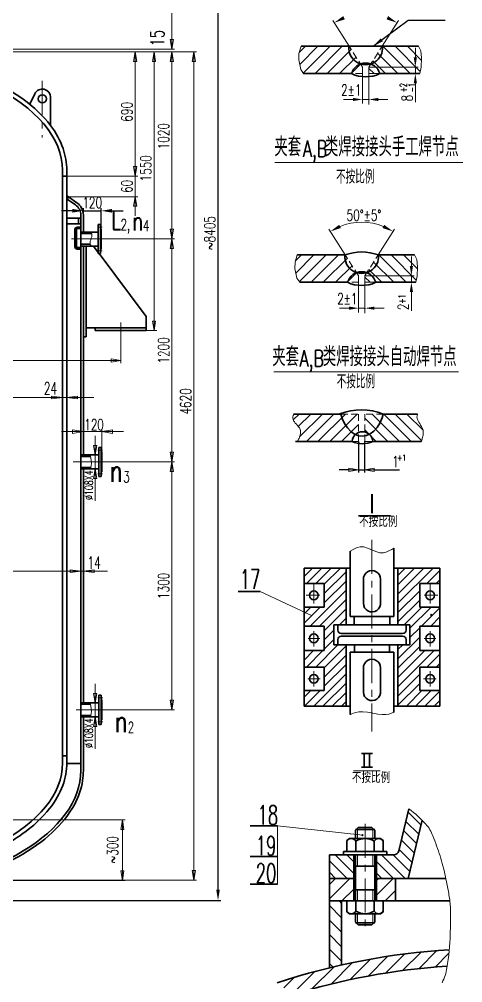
# Model space of a CAD drawing. Extents: x 639 to 1233, y 0 to 841.
# Drawn here: x 863.5 to 1026, y 281.9 to 634.5 of the extents above; entities that cross this region are included whole.
import ezdxf

# ---------------------------------------------------------------- set-up
doc = ezdxf.new("R2010")
doc.units = 0
doc.header["$LTSCALE"] = 10
doc.header["$MEASUREMENT"] = 0
doc.linetypes.add('CENTER', pattern=[2, 1.25, -0.25, 0.25, -0.25])
doc.linetypes.add('HIDDEN', pattern=[0.375, 0.25, -0.125])
doc.layers.get('0').update_dxf_attribs({"linetype": 'CONTINUOUS', "lineweight": 18})
doc.layers.get('DEFPOINTS').update_dxf_attribs({"linetype": 'CONTINUOUS', "lineweight": 18})
for name, color, linetype, lineweight in [('1', 1, 'CONTINUOUS', 35), ('10', 7, 'CONTINUOUS', 18), ('2', 3, 'CENTER', 18), ('3', 5, 'HIDDEN', 18), ('4', 7, 'CONTINUOUS', 18)]:
    doc.layers.add(name, color=color, linetype=linetype, lineweight=lineweight)
doc.styles.add('HZ', font='txt', dxfattribs={"width": 0.5, "bigfont": 'hztxt'})
doc.styles.get("Standard").update_dxf_attribs({"font": 'txt.shx', "width": 0.7, "bigfont": 'hztxt.shx'})
doc.dimstyles.new('1', dxfattribs={"dimtxt": 3, "dimasz": 3.5, "dimexe": 1, "dimexo": 0, "dimgap": 0.6, "dimtad": 1, "dimdec": 4, "dimzin": 0, "dimdsep": 46, "dimtxsty": 'Standard', "dimblk1": 'CLOSED', "dimblk2": 'CLOSED', "dimsah": 1, "dimcen": 0.09, "dimadec": 0, "dimazin": 0, "dimtfac": 1, "dimtdec": 4, "dimtmove": 0, "dimatfit": 0, "dimldrblk": 'CLOSED', "dimfxl": 1, "dimtolj": 1, "dimtzin": 0, "dimarcsym": 0})
doc.dimstyles.get("Standard").update_dxf_attribs({"dimtxt": 4, "dimasz": 4, "dimexe": 1, "dimexo": 0, "dimgap": 0.6, "dimtad": 1, "dimdec": 4, "dimzin": 0, "dimdsep": 46, "dimtxsty": 'Standard', "dimblk2": 'CLOSED', "dimcen": 0.09, "dimadec": 0, "dimazin": 0, "dimtfac": 1, "dimtdec": 4, "dimtmove": 0, "dimatfit": 0, "dimfxl": 1, "dimtolj": 1, "dimtzin": 0, "dimarcsym": 0})

# ---------------------------------------------------------------- blocks, each defined once
blk = doc.blocks.new('*D19')
at = {"color": 0, "linetype": 'Continuous', "lineweight": -2}
for p, q in [((938.99, 798.19), (935.34, 798.19)), ((936.34, 315.99), (936.34, 794.19)), ((798.9, 311.99), (937.34, 311.99))]:
    blk.add_line(p, q, dxfattribs=at)
at = {"color": 0, "linetype": 'Continuous'}
for points in [[(935.67, 794.19), (937, 794.19), (936.34, 798.19)], [(935.67, 315.99), (937, 315.99), (936.34, 311.99)]]:
    blk.add_solid(points, dxfattribs=at)
at = {"layer": 'DEFPOINTS', "color": 0, "linetype": 'Continuous'}
for p in [(936.34, 798.19), (938.99, 798.19), (798.9, 311.99)]:
    blk.add_point(p, dxfattribs=at)
at = {"color": 0, "linetype": 'Continuous', "insert": (933.34, 556.19), "char_height": 4, "attachment_point": 5, "rotation": 90}
blk.add_mtext('\\A1;~8405', dxfattribs=at)
blk = doc.blocks.new('_CLOSED')
at = {"color": 0, "linetype": 'ByBlock'}
for p, q in [((-1, 0.167), (0, 0)), ((-1, 0.167), (-1, -0.167)), ((0, 0), (-1, -0.167)), ((0, 0), (-1, 0))]:
    blk.add_line(p, q, dxfattribs=at)
blk = doc.blocks.new('*D12')
at = {"color": 0, "linetype": 'Continuous', "lineweight": -2}
for p, q in [((882.99, 564.37), (878.99, 564.37)), ((886.99, 556.55), (886.99, 565.37)), ((886.99, 564.37), (893.52, 564.37)), ((893.52, 557.68), (893.52, 565.37)), ((897.52, 564.37), (901.52, 564.37))]:
    blk.add_line(p, q, dxfattribs=at)
at = {"color": 0, "linetype": 'Continuous'}
for points in [[(882.99, 565.04), (882.99, 563.7), (886.99, 564.37)], [(897.52, 565.04), (897.52, 563.7), (893.52, 564.37)]]:
    blk.add_solid(points, dxfattribs=at)
at = {"layer": 'DEFPOINTS', "color": 0, "linetype": 'Continuous'}
for p in [(893.52, 564.37), (893.52, 557.68), (886.99, 556.55)]:
    blk.add_point(p, dxfattribs=at)
at = {"color": 0, "linetype": 'Continuous', "insert": (890.26, 567.37), "char_height": 4, "attachment_point": 5}
blk.add_mtext('\\A1;120', dxfattribs=at)
blk = doc.blocks.new('*D16')
at = {"layer": '4', "color": 0, "linetype": 'Continuous', "lineweight": -2}
for p, q in [((987.76, 479.99), (987.76, 468.61)), ((990.05, 480.01), (990.05, 468.61)), ((984.26, 469.61), (980.76, 469.61)), ((987.76, 469.61), (990.05, 469.61)), ((993.55, 469.61), (1002.79, 469.61))]:
    blk.add_line(p, q, dxfattribs=at)
at = {"layer": 'DEFPOINTS', "color": 0, "linetype": 'Continuous'}
for p in [(987.76, 479.99), (990.05, 480.01), (990.05, 469.61)]:
    blk.add_point(p, dxfattribs=at)
at = {"layer": '4', "color": 0, "linetype": 'Continuous', "lineweight": -2, "xscale": 3.5, "yscale": 3.5, "zscale": 3.5}
blk.add_blockref('_CLOSED', (987.76, 469.61), dxfattribs=at)
at = {"layer": '4', "color": 0, "linetype": 'Continuous', "lineweight": -2, "xscale": 3.5, "yscale": 3.5, "zscale": 3.5, "rotation": 180}
blk.add_blockref('_CLOSED', (990.05, 469.61), dxfattribs=at)
at = {"layer": '4', "color": 0, "linetype": 'Continuous', "insert": (1001.32, 472.61), "char_height": 4, "attachment_point": 5}
blk.add_mtext('\\A1;1', dxfattribs=at)
blk = doc.blocks.new('*D2')
for p, q in [((-314.053985, 339.166137), (-314.09185, 338.697083)), ((-314.09185, 338.697083), (-314.024083, 338.232153)), ((-313.932407, 339.629524), (-314.053985, 339.166137)), ((-313.749031, 340.077454), (-313.932407, 339.629524)), ((-314.024083, 338.232153), (-313.837405, 337.778755)), ((-313.837405, 337.778755), (-313.553089, 337.334768)), ((-313.553089, 337.334768), (-313.201045, 336.89569)), ((-313.201045, 336.89569), (-312.811182, 336.457018)), ((-312.811182, 336.457018), (-312.413412, 336.014251)), ((-312.413412, 336.014251), (-312.037643, 335.562886)), ((-312.037643, 335.562886), (-311.713787, 335.098421)), ((-311.713787, 335.098421), (-311.471753, 334.616353)), ((-311.68935, 331.690408), (-311.844239, 331.304926)), ((-311.538414, 332.124813), (-311.68935, 331.690408)), ((-311.409395, 332.596304), (-311.538414, 332.124813)), ((-311.471753, 334.616353), (-311.333473, 334.114903)), ((-311.320257, 333.093041), (-311.409395, 332.596304)), ((-311.333473, 334.114903), (-311.288962, 333.603186)), ((-311.288962, 333.603186), (-311.320257, 333.093041)), ((-312.308171, 330.246654), (-312.326156, 330.205817)), ((-312.320827, 330.217917), (-312.32549, 330.20733)), ((-312.283526, 330.302616), (-312.308171, 330.246654)), ((-312.242895, 330.394876), (-312.283526, 330.302616)), ((-312.182281, 330.532512), (-312.242895, 330.394876)), ((-312.097688, 330.724596), (-312.182281, 330.532512)), ((-311.98512, 330.980204), (-312.097688, 330.724596)), ((-311.844239, 331.304926), (-311.98512, 330.980204))]:
    blk.add_line(p, q)
blk = doc.blocks.new('*D1')
for p, q in [((-296.50306, 340.205817), (-295.988302, 338.568384)), ((-295.988302, 338.568384), (-295.120988, 336.707672)), ((-282.223451, 336.88435), (-281.407431, 338.768122)), ((-281.407431, 338.768122), (-280.998385, 340.205817)), ((-295.120988, 336.707672), (-294.06124, 335.105733)), ((-294.06124, 335.105733), (-292.841257, 333.811241)), ((-284.422987, 333.92656), (-283.238921, 335.253983)), ((-283.238921, 335.253983), (-282.223451, 336.88435)), ((-292.841257, 333.811241), (-291.498108, 332.863529)), ((-291.498108, 332.863529), (-290.072604, 332.291392)), ((-290.072604, 332.291392), (-288.608058, 332.112215)), ((-288.608058, 332.112215), (-287.148969, 332.331442)), ((-287.148969, 332.331442), (-285.739672, 332.942411)), ((-285.739672, 332.942411), (-284.422987, 333.92656))]:
    blk.add_line(p, q)
blk = doc.blocks.new('*D3')
for p, q in [((-268.610376, 339.570699), (-268.658157, 339.121862)), ((-268.658157, 339.121862), (-268.615576, 338.657542)), ((-268.615576, 338.657542), (-268.470916, 338.182375)), ((-268.491274, 339.998581), (-268.610376, 339.570699)), ((-268.470916, 338.182375), (-268.241775, 337.697677)), ((-268.241775, 337.697677), (-267.953079, 337.20393)), ((-267.953079, 337.20393), (-267.629751, 336.701617)), ((-267.629751, 336.701617), (-267.296718, 336.19122)), ((-267.296718, 336.19122), (-266.978904, 335.673221)), ((-266.978904, 335.673221), (-266.701234, 335.148105)), ((-266.701234, 335.148105), (-266.488634, 334.616353)), ((-266.567145, 331.638564), (-266.679992, 331.26499)), ((-266.459151, 332.063055), (-266.567145, 331.638564)), ((-266.488634, 334.616353), (-266.35951, 334.079953)), ((-266.3702, 332.52895), (-266.459151, 332.063055)), ((-266.314483, 333.02674), (-266.3702, 332.52895)), ((-266.35951, 334.079953), (-266.306189, 333.546911)), ((-266.306189, 333.546911), (-266.314483, 333.02674)), ((-267.021229, 330.245158), (-267.034464, 330.205817)), ((-267.030542, 330.217474), (-267.033973, 330.207274)), ((-267.003093, 330.299071), (-267.021229, 330.245158)), ((-266.973194, 330.387953), (-267.003093, 330.299071)), ((-266.928589, 330.520548), (-266.973194, 330.387953)), ((-266.866339, 330.705598), (-266.928589, 330.520548)), ((-266.783502, 330.951845), (-266.866339, 330.705598)), ((-266.679992, 331.26499), (-266.783502, 330.951845))]:
    blk.add_line(p, q)

msp = doc.modelspace()

# ---------------------------------------------------------------- linework, layer by layer
at = {"color": 0, "linetype": 'ByBlock'}
for p, q in [((919.37543, 662.89886), (919.37543, 627.00735)), ((984.41621, 624.56144), (978.38164, 634.03382)), ((996.4168, 624.56144), (1002.45137, 634.03382)), ((855.51725, 623.50735), (920.37543, 623.50735)), ((855.51725, 622.50735), (906.94185, 622.50735)), ((855.51725, 622.50735), (920.37543, 622.50735)), ((855.51725, 622.50735), (928.48495, 622.50735)), ((909.80342, 622.50735), (913.88845, 622.50735)), ((905.94185, 619.00735), (905.94185, 580.58983)), ((912.88845, 524.00735), (912.88845, 619.00735)), ((919.37543, 619.00735), (919.37543, 557.58349)), ((927.48495, 322.91781), (927.48495, 619.00735)), ((905.94185, 580.58983), (905.94185, 584.08983)), ((880.90704, 577.08983), (906.94185, 577.08983)), ((880.90704, 577.08983), (906.94185, 577.08983)), ((905.94185, 577.08983), (905.94185, 569.51738)), ((881.49065, 569.51738), (906.94185, 569.51738)), ((905.94185, 566.01738), (905.94185, 562.51738)), ((982.96838, 548.19106), (976.93381, 557.66344)), ((994.96897, 548.19106), (1001.00354, 557.66344)), ((893.51625, 554.08349), (920.37543, 554.08349)), ((919.37543, 550.58349), (919.37543, 475.98717)), ((900.67737, 520.50735), (900.67737, 508.58468)), ((909.99458, 520.50735), (913.88845, 520.50735)), ((689.85712, 509.58468), (897.17737, 509.58468)), ((882.99458, 483.59684), (878.99458, 483.59684)), ((886.99458, 483.59684), (893.7037, 483.59684)), ((886.99458, 483.59684), (893.7037, 483.59684)), ((893.7037, 476.14505), (893.7037, 484.59684)), ((897.7037, 483.59684), (901.7037, 483.59684)), ((891.3448, 478.51172), (891.3448, 482.01172)), ((886.99458, 475.01172), (892.3448, 475.01172)), ((891.3448, 475.01172), (891.3448, 469.94505)), ((893.7037, 472.48717), (920.37543, 472.48717)), ((886.99458, 469.94505), (892.3448, 469.94505)), ((919.37543, 468.98717), (919.37543, 385.2568)), ((891.3448, 466.44505), (891.3448, 458.17583)), ((891.3448, 387.78135), (891.3448, 391.28135)), ((891.3448, 384.28135), (891.3448, 379.21468)), ((893.73349, 381.7568), (920.37543, 381.7568)), ((891.3448, 375.71468), (891.3448, 367.44546)), ((793.51725, 341.48296), (902.2912, 341.48296)), ((901.2912, 337.98296), (901.2912, 322.8543)), ((793.51725, 319.41781), (928.48495, 319.41781)), ((793.51725, 319.3543), (902.2912, 319.3543))]:
    msp.add_line(p, q, dxfattribs=at)
for p, q in [((1008.61963, 620.48429), (1008.61963, 623.98429)), ((991.58962, 616.98429), (1009.61963, 616.98429)), ((1008.61963, 616.98429), (1008.61963, 614.56144)), ((989.28729, 614.47608), (989.28729, 603.57122)), ((991.58962, 614.56144), (991.58962, 603.29676)), ((1008.61963, 611.06144), (1008.61963, 604.16144)), ((985.78729, 605.10396), (982.28729, 605.10396)), ((989.28729, 605.10396), (991.58962, 605.10396)), ((995.08962, 605.10396), (998.58962, 605.10396)), ((957.16604, 582.07103), (1025.99343, 582.07103)), ((889.5812, 553.53706), (889.50738, 553.29306)), ((889.67209, 553.78694), (889.5812, 553.53706)), ((889.77228, 554.03955), (889.67209, 553.78694)), ((889.87399, 554.29177), (889.77228, 554.03955)), ((889.84973, 556.54864), (889.84991, 556.54819)), ((889.84991, 556.54819), (889.85123, 556.54501)), ((889.85123, 556.54501), (889.85479, 556.53638)), ((889.85479, 556.53638), (889.86173, 556.51956)), ((889.86173, 556.51956), (889.87317, 556.49185)), ((889.87317, 556.49185), (889.89023, 556.4505)), ((889.96947, 554.54046), (889.87399, 554.29177)), ((889.89023, 556.4505), (889.91405, 556.39279)), ((889.91405, 556.39279), (889.94574, 556.316)), ((889.94574, 556.316), (889.98545, 556.21804)), ((890.05093, 554.78248), (889.96947, 554.54046)), ((889.98545, 556.21804), (890.02934, 556.09937)), ((890.02934, 556.09937), (890.07259, 555.96111)), ((890.11061, 555.01469), (890.05093, 554.78248)), ((890.07259, 555.96111), (890.11038, 555.80437)), ((890.11038, 555.80437), (890.1379, 555.63024)), ((890.14283, 555.2343), (890.11061, 555.01469)), ((890.1379, 555.63024), (890.15032, 555.43985)), ((890.15032, 555.43985), (890.14283, 555.2343)), ((889.4584, 553.05809), (889.43981, 552.83496)), ((889.43981, 552.83496), (889.44824, 552.62529)), ((889.44824, 552.62529), (889.47812, 552.43038)), ((889.50738, 553.29306), (889.4584, 553.05809)), ((889.47812, 552.43038), (889.52385, 552.25155)), ((889.52385, 552.25155), (889.57986, 552.09009)), ((889.57986, 552.09009), (889.64056, 551.94732)), ((889.64056, 551.94732), (889.70037, 551.82454)), ((889.70037, 551.82454), (889.75371, 551.72305)), ((889.75371, 551.72305), (889.79616, 551.64348)), ((889.79616, 551.64348), (889.82807, 551.58368)), ((889.82807, 551.58368), (889.85093, 551.54083)), ((889.85093, 551.54083), (889.86626, 551.51211)), ((889.86626, 551.51211), (889.87555, 551.49469)), ((889.87555, 551.49469), (889.88234, 551.48198)), ((889.88033, 551.48574), (889.88208, 551.48245)), ((1007.1718, 544.11391), (1007.1718, 547.61391)), ((990.14179, 540.61391), (1008.1718, 540.61391)), ((1007.1718, 540.61391), (1007.1718, 538.19106)), ((987.83946, 538.10569), (987.83946, 527.20083)), ((990.14179, 538.19106), (990.14179, 526.92637)), ((1007.1718, 534.69106), (1007.1718, 527.79106)), ((984.33946, 528.73357), (980.83946, 528.73357)), ((987.83946, 528.73357), (990.14179, 528.73357)), ((993.64179, 528.73357), (997.14179, 528.73357)), ((956.73106, 505.46931), (1024.45085, 505.46931)), ((707.68577, 496.05479), (879.34872, 496.05479)), ((879.34872, 496.05479), (875.37961, 496.55093)), ((875.37961, 496.55093), (875.37961, 495.55865)), ((879.34872, 496.05479), (875.37961, 495.55865)), ((890.87889, 496.05479), (879.34872, 496.05479)), ((880.93272, 496.05479), (884.90183, 496.55093)), ((880.93272, 496.05479), (884.90183, 495.55865)), ((884.90183, 496.55093), (884.90183, 495.55865)), ((966.07518, 489.9944), (963.90414, 487.82336)), ((970.31782, 489.9944), (965.74824, 485.42483)), ((974.56046, 489.9944), (966.21753, 481.65147)), ((978.8031, 489.9944), (968.8031, 479.9944)), ((973.07967, 480.02833), (983.04574, 489.9944)), ((977.28838, 479.9944), (987.28838, 489.9944)), ((998.55282, 479.9944), (990.10241, 488.44482)), ((1002.79546, 479.9944), (992.79546, 489.9944)), ((1007.0381, 479.9944), (997.0381, 489.9944)), ((1001.28074, 489.9944), (1010.93036, 480.34479)), ((1005.52339, 489.9944), (1011.43614, 484.08165)), ((1009.35568, 489.78717), (1009.4321, 489.9944)), ((981.53102, 479.9944), (987.75618, 486.21956)), ((990.10241, 484.20217), (994.31018, 479.9944)), ((985.60309, 440.28239), (986.30638, 440.70012)), ((986.30638, 440.70012), (987.25311, 441.13366)), ((987.25311, 441.13366), (988.40271, 441.4209)), ((988.40271, 441.4209), (989.71461, 441.39974)), ((989.71461, 441.39974), (991.14573, 440.97458)), ((991.14573, 440.97458), (992.64297, 440.31594)), ((999.9497, 440.43844), (1000.42004, 440.72353)), ((1000.42004, 440.72353), (1000.76327, 440.93157)), ((1000.66157, 440.86993), (1000.75056, 440.92387)), ((984.84571, 439.80798), (984.85754, 439.81539)), ((984.85754, 439.81539), (984.94038, 439.86728)), ((984.94038, 439.86728), (985.16523, 440.00812)), ((985.16523, 440.00812), (985.60309, 440.28239)), ((992.64297, 440.31594), (994.15075, 439.6608)), ((994.15075, 439.6608), (995.61347, 439.24618)), ((995.61347, 439.24618), (996.97628, 439.24199)), ((996.97628, 439.24199), (998.18733, 439.54971)), ((998.18733, 439.54971), (999.1955, 440.00373)), ((999.1955, 440.00373), (999.9497, 440.43844)), ((700.03991, 432.51836), (886.99458, 432.51836)), ((886.07058, 432.51836), (882.10147, 433.01449)), ((882.10147, 433.01449), (882.10147, 432.02222)), ((886.07058, 432.51836), (882.10147, 432.02222)), ((886.99458, 432.51836), (890.96369, 433.0145)), ((886.99458, 432.51836), (890.96369, 432.02222)), ((895.81509, 432.51836), (887.58843, 432.51836)), ((890.96369, 433.0145), (890.96369, 432.02222)), ((967.86529, 430.49663), (970.97881, 433.61015)), ((968.72199, 427.95922), (974.37292, 433.61015)), ((972.1161, 427.95922), (977.76703, 433.61015)), ((975.24307, 427.69207), (981.16114, 433.61015)), ((975.24307, 424.29796), (983.22455, 432.27944)), ((1002.23725, 427.53335), (1008.31404, 433.61015)), ((1002.23725, 424.13924), (1011.70816, 433.61015)), ((1002.23725, 430.92747), (1004.91993, 433.61015)), ((1002.23725, 420.74513), (1015.10227, 433.61015)), ((1012.84545, 427.95922), (1017.59651, 432.71028)), ((975.24307, 420.90385), (983.22455, 428.88533)), ((1016.23956, 427.95922), (1017.59651, 429.31616)), ((970.13138, 412.39805), (983.22455, 425.49122)), ((1002.23725, 417.35102), (1010.21873, 425.3325)), ((973.52549, 412.39805), (983.22455, 422.0971)), ((1002.23725, 413.9569), (1010.21873, 421.93838)), ((967.86529, 416.92018), (970.31673, 419.37162)), ((967.86529, 413.52607), (973.71085, 419.37162)), ((975.24307, 410.72151), (983.22455, 418.70299)), ((1004.55298, 412.87852), (1011.04608, 419.37162)), ((1006.65839, 411.58982), (1014.4402, 419.37162)), ((1010.86073, 412.39805), (1017.59651, 419.13383)), ((980.79419, 412.87852), (983.22455, 415.30888)), ((1014.25484, 412.39805), (1017.59651, 415.73972)), ((975.24307, 407.3274), (978.80341, 410.88774)), ((1006.65839, 408.19571), (1010.21873, 411.75605)), ((972.11435, 397.41045), (980.22241, 405.51852)), ((975.24307, 403.93328), (978.80341, 407.49362)), ((1002.23725, 400.38045), (1010.21873, 408.36194)), ((1002.23725, 403.77457), (1003.9812, 405.51852)), ((967.86529, 399.94962), (971.34374, 403.42807)), ((967.86529, 403.34373), (967.94963, 403.42807)), ((968.72024, 397.41045), (974.73785, 403.42807)), ((975.24307, 397.14506), (983.22455, 405.12654)), ((1002.23725, 396.98634), (1010.21873, 404.96782)), ((1002.23725, 393.59223), (1012.07309, 403.42807)), ((1002.23725, 390.19812), (1015.4672, 403.42807)), ((1012.8437, 397.41045), (1017.59651, 402.16326)), ((975.24307, 393.75095), (983.22455, 401.73243)), ((1016.23781, 397.41045), (1017.59651, 398.76915)), ((971.38806, 383.10772), (983.22455, 394.9442)), ((975.24307, 390.35683), (983.22455, 398.33832)), ((974.78217, 383.10772), (983.22455, 391.55009)), ((1002.23725, 386.804), (1010.21873, 394.78548)), ((1002.23725, 383.40989), (1010.21873, 391.39137)), ((967.86529, 386.37317), (970.31498, 388.82286)), ((967.99395, 383.10772), (973.70909, 388.82286)), ((978.17629, 383.10772), (983.22455, 388.15598)), ((1005.32919, 383.10772), (1011.04433, 388.82286)), ((1008.7233, 383.10772), (1014.43844, 388.82286)), ((1012.11741, 383.10772), (1017.59651, 388.58681)), ((981.5704, 383.10772), (983.22455, 384.76187)), ((1015.51152, 383.10772), (1017.59651, 385.1927)), ((985.9956, 380.57376), (986.84749, 380.8328)), ((986.84749, 380.8328), (987.97812, 381.01874)), ((987.97812, 381.01874), (989.4087, 381.04328)), ((989.4087, 381.04328), (991.12868, 380.85323)), ((991.12868, 380.85323), (993.00045, 380.5357)), ((1000.46444, 380.75041), (1000.69075, 380.85485)), ((1000.6237, 380.82391), (1000.68237, 380.85099)), ((984.77104, 380.05403), (984.78089, 380.05834)), ((984.78089, 380.05834), (984.84982, 380.08851)), ((984.84982, 380.08851), (985.03691, 380.1704)), ((985.03691, 380.1704), (985.40125, 380.32987)), ((985.40125, 380.32987), (985.9956, 380.57376)), ((993.00045, 380.5357), (994.85464, 380.21287)), ((994.85464, 380.21287), (996.52188, 380.00692)), ((996.52188, 380.00692), (997.8675, 380.00585)), ((997.8675, 380.00585), (998.89558, 380.16087)), ((998.89558, 380.16087), (999.64492, 380.38901)), ((999.64492, 380.38901), (1000.1543, 380.60728)), ((1000.1543, 380.60728), (1000.46444, 380.75041)), ((986.00021, 359.4855), (995.70325, 359.4855)), ((1006.00994, 344.35862), (1010.67719, 339.69137)), ((958.12183, 317.98492), (958.12183, 339.27785)), ((1005.18674, 340.93918), (1009.85399, 336.27193)), ((987.42794, 334.62496), (987.42794, 338.4462)), ((993.04024, 334.62496), (993.04024, 338.4462)), ((1004.36354, 337.51974), (1009.03079, 332.85249)), ((1003.54034, 334.1003), (1008.20759, 329.43304)), ((979.29537, 328.64679), (986.0367, 321.90545)), ((983.53801, 328.64679), (986.0367, 326.14809)), ((987.42794, 328.64679), (987.42794, 324.55533)), ((993.04024, 328.64679), (993.04024, 324.55533)), ((996.26593, 328.64679), (1004.85556, 320.05715)), ((1000.50857, 328.64679), (1006.56119, 322.59416)), ((1002.71714, 330.68085), (1007.38439, 326.0136)), ((977.14425, 326.55526), (983.64236, 320.05715)), ((994.43148, 326.2386), (1000.61292, 320.05715)), ((977.14425, 322.31262), (979.39972, 320.05715)), ((994.43148, 321.99596), (996.37028, 320.05715)), ((987.42794, 311.8357), (987.42794, 315.92715)), ((993.04024, 311.8357), (993.04024, 315.92715)), ((987.42794, 307.16903), (987.42794, 303.34779)), ((993.04024, 307.16903), (993.04024, 303.34779))]:
    msp.add_line(p, q)
at = {"color": 6, "linetype": 'ByBlock'}
for p, q in [((991.58962, 614.56144), (1009.61963, 614.56144)), ((990.14179, 538.19106), (1008.1718, 538.19106))]:
    msp.add_line(p, q, dxfattribs=at)
at = {"linetype": 'Continuous'}
for p, q in [((951.80403, 425.07018), (970.52064, 416.24791)), ((958.12183, 339.27785), (989.39866, 335.88006))]:
    msp.add_line(p, q, dxfattribs=at)
at = {"color": 0, "linetype": 'Continuous'}
for p, q in [((977.14425, 312.58607), (984.61533, 320.05715)), ((977.14425, 317.88937), (979.31203, 320.05715)), ((994.43148, 313.9634), (1000.52523, 320.05715)), ((994.43148, 319.2667), (995.22193, 320.05715)), ((981.69717, 311.8357), (986.0367, 316.17522)), ((997.60708, 311.8357), (1001.41187, 315.64049)), ((981.62365, 310.94717), (980.73512, 311.8357)), ((981.62365, 305.64387), (977.14425, 310.12327)), ((981.62365, 300.34057), (977.14425, 304.81997)), ((981.62365, 295.03726), (977.14425, 299.51666)), ((981.62365, 289.73396), (977.14425, 294.21336)), ((1003.94059, 286.34941), (1010.71097, 293.11978)), ((1009.97052, 287.07604), (1016.54267, 293.64818)), ((1015.83578, 287.638), (1020.95344, 292.75566)), ((977.78964, 281.41166), (985.64387, 289.26589)), ((984.68113, 282.99984), (992.20797, 290.52669)), ((991.3178, 284.33322), (998.56006, 291.57547)), ((997.72959, 285.44171), (1004.72176, 292.43388)), ((963.07865, 277.30727), (971.76639, 285.99501)), ((970.60532, 279.53064), (978.84113, 287.76645)), ((978.39349, 287.66082), (977.14425, 288.91006)), ((960.45084, 279.98277), (964.37687, 283.90879))]:
    msp.add_line(p, q, dxfattribs=at)
at = {"linetype": 'Continuous'}
for points in [[(889.491, 475.01172), (889.77772, 473.86199), (890.00072, 472.08005), (889.90515, 470.93452), (889.58657, 469.94505)], [(889.491, 384.28135), (889.77772, 383.13162), (890.00072, 381.34968), (889.90515, 380.20415), (889.58657, 379.21468)]]:
    msp.add_lwpolyline(points, dxfattribs=at)
for centre, radius in [((1014.46064, 416.50697), 0.2), ((1014.51093, 416.22096), 0.16), ((989.20979, 335.90268), 0.2)]:
    msp.add_circle(centre, radius)
at = {"linetype": 'ByBlock'}
msp.add_arc((988.96868, 538.77248), 21.3988, 68.2257464, 111.7742536, dxfattribs=at)
at = {"color": 0, "linetype": 'Continuous'}
for centre, radius, start, end in [((983.53588, 314.13457), 38.73989, 41.6655973, 54.0431294), ((1002.10862, 330.66229), 13.87803, 20.9125808, 41.6655973), ((845.05394, 270.64942), 182.00809, 18.4649718, 20.9125808), ((976.16296, 314.42877), 43.78288, 13.4733746, 18.4649718), ((835.66603, 280.76749), 188.25596, 10.5571953, 13.4733746), ((970.52819, 305.90199), 51.07161, 4.9567206, 10.5571953), ((992.83876, 307.83693), 28.67729, 360, 4.9567206), ((709.86069, 307.83693), 311.65536, 358.4968468, 360), ((934.04636, 301.95407), 87.39252, 350.4158329, 358.4968468), ((1001.05946, 290.6387), 19.43081, 333.2277609, 350.4158329)]:
    msp.add_arc(centre, radius, start, end, dxfattribs=at)
for p in [(1008.61963, 614.56144), (991.58962, 605.10396), (1007.1718, 538.19106), (990.14179, 528.73357)]:
    msp.add_point(p)
at = {"color": 0, "linetype": 'ByBlock'}
for points in [[(982.78269, 634.42164), (982.17453, 635.6082), (978.91894, 633.19043)], [(998.65848, 635.6082), (998.05032, 634.42164), (1001.91407, 633.19043)], [(981.33486, 558.05125), (980.7267, 559.23781), (977.47111, 556.82005)], [(997.21065, 559.23781), (996.60249, 558.05125), (1000.46624, 556.82005)]]:
    msp.add_solid(points, dxfattribs=at)
for points in [[(1008.0363, 620.48429), (1009.20296, 620.48429), (1008.61963, 616.98429)], [(1008.0363, 611.06144), (1009.20296, 611.06144), (1008.61963, 614.56144)], [(985.78729, 605.68729), (985.78729, 604.52062), (989.28729, 605.10396)], [(995.08962, 605.68729), (995.08962, 604.52062), (991.58962, 605.10396)], [(1006.58847, 544.11391), (1007.75513, 544.11391), (1007.1718, 540.61391)], [(1006.58847, 534.69106), (1007.75513, 534.69106), (1007.1718, 538.19106)], [(984.33946, 529.3169), (984.33946, 528.15024), (987.83946, 528.73357)], [(993.64179, 529.3169), (993.64179, 528.15024), (990.14179, 528.73357)]]:
    msp.add_solid(points)
at = {"layer": '1'}
for p, q in [((984.24339, 624.56144), (966.7377, 624.56144)), ((1009.76182, 624.56144), (996.58962, 624.56144)), ((967.69853, 614.56144), (985.24339, 614.56144)), ((1010.26006, 614.56144), (995.58962, 614.56144)), ((879.32304, 579.72983), (879.32304, 577.08983)), ((880.90704, 579.72983), (880.90704, 577.08983)), ((879.34872, 362.32085), (879.34872, 577.08983)), ((879.34872, 577.08983), (880.90704, 577.08983)), ((880.93272, 362.32085), (880.93272, 577.08983)), ((884.09888, 566.56308), (881.08315, 568.67472)), ((884.62886, 567.31998), (881.49065, 569.51738)), ((886.06896, 561.62286), (880.90563, 561.62286)), ((885.27058, 561.62286), (885.27058, 559.62286)), ((886.06896, 561.62286), (886.06896, 562.7786)), ((886.07058, 359.50275), (886.07058, 561.62286)), ((886.99296, 562.05373), (886.99296, 562.7786)), ((886.99458, 556.54864), (886.99458, 562.05373)), ((886.06896, 559.62286), (880.90563, 559.62286)), ((883.9119, 551.23489), (883.9119, 557.50156)), ((884.44523, 551.23489), (884.44523, 557.50156)), ((884.77857, 558.36822), (886.07058, 558.36822)), ((884.77857, 557.83489), (886.07058, 557.83489)), ((892.44959, 548.68198), (892.44959, 559.34864)), ((892.44959, 559.34864), (893.31625, 559.34864)), ((893.31625, 559.34864), (893.31625, 548.68198)), ((893.31625, 557.88198), (893.51625, 557.68198)), ((893.51625, 557.68198), (893.51625, 550.34864)), ((892.44959, 556.54864), (886.07058, 556.54864)), ((890.05563, 556.01531), (886.07058, 556.01531)), ((886.07058, 550.90156), (884.77857, 550.90156)), ((886.07058, 550.36822), (884.77857, 550.36822)), ((889.57986, 552.15166), (886.07058, 552.15166)), ((892.44959, 551.48198), (886.07058, 551.48198)), ((886.99458, 475.01172), (886.99458, 551.48198)), ((887.99458, 518.22459), (887.99458, 551.48198)), ((893.31625, 550.14864), (893.51625, 550.34864)), ((892.44959, 548.68198), (893.31625, 548.68198)), ((982.79556, 548.19106), (965.28987, 548.19106)), ((1008.31399, 548.19106), (995.14179, 548.19106)), ((966.2507, 538.19106), (983.79556, 538.19106)), ((1008.81223, 538.19106), (994.14179, 538.19106)), ((909.99458, 520.50735), (909.99458, 525.74291)), ((963.98671, 489.9944), (981.34389, 489.9944)), ((996.84857, 489.9944), (1009.4321, 489.9944)), ((964.72946, 479.9944), (985.41886, 479.9944)), ((1010.78051, 479.9944), (993.05367, 479.9944)), ((892.63704, 467.14505), (892.63704, 477.81172)), ((892.63704, 477.81172), (893.5037, 477.81172)), ((893.5037, 477.81172), (893.5037, 467.14505)), ((893.5037, 476.34505), (893.7037, 476.14505)), ((893.7037, 476.14505), (893.7037, 468.81172)), ((892.63704, 475.01172), (886.07058, 475.01172)), ((889.61569, 474.51172), (886.07058, 474.51172)), ((889.74755, 470.44505), (886.07058, 470.44505)), ((892.63704, 469.94505), (886.07058, 469.94505)), ((886.99458, 384.29014), (886.99458, 469.94505)), ((892.63704, 467.14505), (893.5037, 467.14505)), ((893.5037, 468.61172), (893.7037, 468.81172)), ((987.79753, 452.72107), (999.49403, 452.72107)), ((1000.69075, 415.92825), (1000.69075, 440.88762)), ((984.77104, 415.92825), (984.77104, 439.84144)), ((984.77104, 433.61015), (967.86529, 433.61015)), ((967.86529, 433.61015), (967.86529, 383.10772)), ((983.22455, 433.61015), (983.22455, 412.87852)), ((1000.69075, 433.61015), (1017.59651, 433.61015)), ((1002.23725, 433.61015), (1002.23725, 412.87852)), ((1017.59651, 433.61015), (1017.59651, 383.10772)), ((967.86529, 427.95922), (975.24307, 427.95922)), ((975.24307, 419.37162), (975.24307, 427.95922)), ((989.57779, 429.56026), (989.57779, 420.72867)), ((995.88401, 429.56026), (995.88401, 420.72867)), ((1017.59651, 427.95922), (1010.21873, 427.95922)), ((1010.21873, 419.37162), (1010.21873, 427.95922)), ((951.80403, 425.07018), (943.67905, 425.07018)), ((967.86529, 419.37162), (975.24307, 419.37162)), ((1017.59651, 419.37162), (1010.21873, 419.37162)), ((978.80341, 412.87852), (1006.65839, 412.87852)), ((978.80341, 412.87852), (978.80341, 408.71852)), ((980.21084, 412.87852), (980.21084, 410.95852)), ((984.77104, 415.92825), (1000.69075, 415.92825)), ((986.2093, 415.92825), (986.2093, 412.87852)), ((999.25249, 415.92825), (999.25249, 412.87852)), ((1005.25096, 412.87852), (1005.25096, 410.95852)), ((1006.65839, 412.87852), (1006.65839, 408.71852)), ((967.86529, 412.39805), (975.24307, 412.39805)), ((975.24307, 403.42807), (975.24307, 412.39805)), ((981.49084, 409.67852), (1003.97096, 409.67852)), ((1010.21873, 403.42807), (1010.21873, 412.39805)), ((1017.59651, 412.39805), (1010.21873, 412.39805)), ((978.80341, 408.71852), (978.80341, 405.51852)), ((978.80341, 405.51852), (1006.65839, 405.51852)), ((980.21084, 405.51852), (980.21084, 407.43852)), ((981.49084, 408.71852), (1003.97096, 408.71852)), ((983.22455, 383.10772), (983.22455, 405.51852)), ((986.27549, 405.51852), (986.27549, 402.84392)), ((999.18631, 405.51852), (999.18631, 402.84392)), ((1002.23725, 383.10772), (1002.23725, 405.51852)), ((1005.25096, 405.51852), (1005.25096, 407.43852)), ((1006.65839, 408.71852), (1006.65839, 405.51852)), ((967.86529, 403.42807), (975.24307, 403.42807)), ((984.77104, 402.84392), (1000.69075, 402.84392)), ((984.77104, 402.84392), (984.77104, 380.05403)), ((1000.69075, 402.84392), (1000.69075, 380.85485)), ((1017.59651, 403.42807), (1010.21873, 403.42807)), ((886.99458, 384.29014), (886.99458, 399.35559)), ((967.86529, 397.41045), (975.24307, 397.41045)), ((967.86529, 397.41045), (975.24307, 397.41045)), ((975.24307, 397.41045), (975.24307, 388.82286)), ((989.57779, 397.11373), (989.57779, 388.28214)), ((995.88401, 397.11373), (995.88401, 388.28214)), ((1017.59651, 397.41045), (1010.21873, 397.41045)), ((1017.59651, 397.41045), (1010.21873, 397.41045)), ((1010.21873, 397.41045), (1010.21873, 388.82286)), ((967.86529, 388.82286), (975.24307, 388.82286)), ((1017.59651, 388.82286), (1010.21873, 388.82286)), ((892.66683, 384.29014), (886.07058, 384.29014)), ((892.66683, 376.42347), (892.66683, 387.09014)), ((892.66683, 387.09014), (893.53349, 387.09014)), ((893.53349, 387.09014), (893.53349, 376.42347)), ((893.53349, 385.62347), (893.73349, 385.42347)), ((889.61569, 383.78135), (886.07058, 383.78135)), ((984.77104, 383.10772), (967.86529, 383.10772)), ((1000.69075, 383.10772), (1017.59651, 383.10772)), ((889.74755, 379.71468), (886.07058, 379.71468)), ((892.66683, 379.22347), (886.07058, 379.22347)), ((886.99458, 359.50275), (886.99458, 379.22347)), ((893.53349, 377.89014), (893.73349, 378.09014)), ((892.66683, 376.42347), (893.53349, 376.42347)), ((880.86977, 364.96085), (879.34872, 364.96085)), ((988.88726, 365.77184), (992.88726, 365.77184)), ((989.88726, 360.77184), (989.88726, 365.77184)), ((991.88726, 360.77184), (991.88726, 365.77184)), ((886.07058, 362.14275), (881.00397, 362.14275)), ((988.88726, 360.77184), (992.88726, 360.77184)), ((1002.59625, 330.17868), (1006.28301, 345.49293)), ((948.12183, 339.27785), (958.12183, 339.27785)), ((986.73409, 337.75235), (987.73409, 338.75235)), ((987.73409, 338.75235), (992.73409, 338.75235)), ((992.73409, 338.75235), (993.73409, 337.75235)), ((1005.95043, 320.05715), (1011.08223, 341.37383)), ((986.73409, 337.98551), (993.73409, 337.98551)), ((986.73409, 337.75235), (986.73409, 334.62496)), ((993.73409, 337.75235), (993.73409, 334.62496)), ((984.48467, 334.62496), (983.52217, 333.92496)), ((983.52217, 329.95829), (983.52217, 333.92496)), ((984.48467, 334.62496), (995.89686, 334.62496)), ((986.85647, 329.95829), (986.85647, 333.74996)), ((993.52506, 329.95829), (993.52506, 333.74996)), ((995.89686, 334.62496), (996.85936, 333.92496)), ((996.85936, 329.95829), (996.85936, 333.92496)), ((948.12183, 328.05877), (958.12183, 328.05877)), ((1000.6518, 328.64679), (977.14425, 328.64679)), ((977.14425, 328.64679), (977.14425, 287.36144)), ((982.31152, 329.95829), (998.15665, 329.95829)), ((982.31152, 328.64679), (982.31152, 329.95829)), ((986.0367, 328.64679), (986.0367, 311.8357)), ((986.73409, 328.64679), (986.73409, 311.8357)), ((993.73409, 328.64679), (993.73409, 311.8357)), ((994.43148, 328.64679), (994.43148, 311.8357)), ((998.15665, 328.64679), (998.15665, 329.95829)), ((948.12183, 317.98492), (958.12183, 317.98492)), ((986.73409, 320.05715), (977.14425, 320.05715)), ((993.73409, 320.05715), (1019.7764, 320.05715)), ((1001.41187, 320.05715), (1001.41187, 311.8357)), ((993.73409, 311.8357), (977.14425, 311.8357)), ((977.14425, 287.36144), (977.14425, 311.8357)), ((981.62365, 288.4037), (981.62365, 311.8357)), ((983.52217, 311.8357), (983.52217, 307.86903)), ((986.85647, 311.8357), (986.85647, 308.04403)), ((993.52506, 311.8357), (993.52506, 308.04403)), ((993.73409, 311.8357), (1021.25393, 311.8357)), ((996.85936, 311.8357), (996.85936, 307.86903)), ((984.48467, 307.16903), (983.52217, 307.86903)), ((984.48467, 307.16903), (995.89686, 307.16903)), ((986.73409, 304.04164), (986.73409, 307.16903)), ((993.73409, 304.04164), (993.73409, 307.16903)), ((995.89686, 307.16903), (996.85936, 307.86903)), ((986.73409, 304.04164), (987.73409, 303.04164)), ((986.73409, 303.80848), (993.73409, 303.80848)), ((992.73409, 303.04164), (993.73409, 304.04164)), ((987.73409, 303.04164), (992.73409, 303.04164))]:
    msp.add_line(p, q, dxfattribs=at)
at = {"layer": '1', "linetype": 'Continuous'}
for p, q in [((984.24339, 624.56144), (996.71342, 624.56144)), ((867.32648, 603.34829), (869.22599, 607.22047)), ((874.97306, 595.56789), (874.97306, 605.88676)), ((881.49065, 569.51738), (880.93272, 570.12637)), ((881.08315, 568.67472), (880.93272, 568.65007)), ((881.08315, 568.67472), (881.49065, 569.51738)), ((892.44959, 549.12839), (890.6838, 551.48198)), ((909.99458, 525.74291), (892.78451, 548.68198)), ((887.99458, 521.50735), (909.99458, 521.50735)), ((891.36016, 521.50735), (891.36016, 520.50735)), ((891.36016, 520.50735), (909.99458, 520.50735)), ((886.99458, 518.22459), (887.99458, 518.22459)), ((893.73349, 385.42347), (893.73349, 378.09014))]:
    msp.add_line(p, q, dxfattribs=at)
at = {"layer": '1', "color": 0, "linetype": 'Continuous'}
for p, q in [((986.73409, 324.55533), (993.73409, 324.55533)), ((986.73409, 315.92715), (993.73409, 315.92715))]:
    msp.add_line(p, q, dxfattribs=at)
at = {"layer": '1', "linetype": 'Continuous'}
msp.add_circle((871.94477, 605.34075), 1.49272, dxfattribs=at)
at = {"layer": '1'}
for centre in [(971.43295, 423.66542), (1014.02885, 423.66542), (971.43295, 407.91306), (1014.02885, 407.91306), (971.43295, 393.11666), (1014.02885, 393.11666)]:
    msp.add_circle(centre, 1.6, dxfattribs=at)
for centre, radius, start, end in [((990.41651, 624.00351), 6.19828, 174.8355358, 5.1644647), ((990.41651, 613.05632), 5.38763, 16.2224594, 163.7775383), ((990.41651, 625.50777), 12.10715, 244.7050682, 295.2949318), ((881.44896, 562.7786), 4.62, 0, 55), ((881.44896, 562.7786), 5.544, 0, 55), ((884.77857, 557.50156), 0.86667, 90, 180), ((884.77857, 557.50156), 0.33333, 90, 180), ((884.77857, 551.23489), 0.86667, 180, 270), ((884.77857, 551.23489), 0.33333, 180, 270), ((988.96867, 547.63312), 6.19828, 174.8355358, 5.1644647), ((988.96867, 531.50799), 17.78854, 69.694366, 110.305634), ((988.96867, 536.68593), 5.38763, 16.2224594, 163.7775383), ((988.96867, 549.13738), 12.10715, 244.7050682, 295.2949318), ((988.89929, 470.69883), 20.86889, 67.609601, 112.269737), ((989.23627, 479.66806), 3.83133, 4.886219, 174.615911), ((989.23627, 487.88295), 8.76366, 244.176845, 295.823155), ((992.7309, 429.56026), 3.15311, 0, 181.915574), ((992.7309, 420.72867), 3.15311, 180, 6.888016), ((981.49084, 410.95852), 1.28, 180, 270), ((1003.97096, 410.95852), 1.28, 270, 0), ((981.49084, 407.43852), 1.28, 90, 180), ((1003.97096, 407.43852), 1.28, 0, 90), ((992.7309, 397.11373), 3.15311, 0, 181.915574), ((992.7309, 388.28214), 3.15311, 180, 6.888016), ((985.18932, 332.59924), 2.02572, 34.614666, 145.385334), ((990.19077, 327.83458), 6.79037, 60.591514, 119.408486), ((995.19221, 332.59924), 2.02572, 34.614666, 145.385334), ((1000.6518, 330.64679), 2, 270, 346.464144), ((985.18932, 309.19475), 2.02572, 214.614666, 325.385334), ((990.19077, 313.9594), 6.79037, 240.591514, 299.408486), ((995.19221, 309.19475), 2.02572, 214.614666, 325.385334), ((1036.28221, 43.34589), 251.07944, 93.4728633, 108.1753634), ((1036.28221, 43.34589), 245.14626, 93.7349743, 107.3774291)]:
    msp.add_arc(centre, radius, start, end, dxfattribs=at)
at = {"layer": '1', "linetype": 'Continuous'}
msp.add_arc((871.94477, 605.88676), 3.02829, 0, 153.8696147, dxfattribs=at)
at = {"layer": '1', "linetype": 'Continuous', "extrusion": (0, 0, -1)}
msp.add_ellipse((793.51725, 579.20817), major_axis=(85.80597, 0), ratio=0.504626873, start_param=5.479627493, end_param=6.283185307, dxfattribs=at)
at = {"layer": '1', "linetype": 'Continuous'}
for centre, major_axis, ratio, start_param, end_param in [((793.51725, 362.32085), (85.83148, 0), 0.499816598, 4.771386115, 6.283185307), ((793.51725, 359.50275), (-92.55333, 0), 0.499170961, 1.762304061, 3.141592654)]:
    msp.add_ellipse(centre, major_axis=major_axis, ratio=ratio, start_param=start_param, end_param=end_param, dxfattribs=at)
for points, knots in [([(853.60987, 611.87998), (857.7976, 609.85234), (861.59757, 607.6078), (868.98378, 602.23868), (872.35267, 599.02824), (876.98404, 592.91249), (878.53687, 590.07831), (880.44664, 584.55606), (880.90722, 581.88268), (880.90722, 579.20817)], [5.477045977, 5.477045977, 5.477045977, 5.477045977, 5.6763582784, 5.6763582784, 5.918163881, 5.918163881, 6.1104092256, 6.1104092256, 6.2831853072, 6.2831853072, 6.2831853072, 6.2831853072]), ([(798.52476, 317.90951), (803.45517, 318.05243), (808.36171, 318.40589), (819.98002, 319.75868), (826.59691, 320.96477), (839.07844, 324.13966), (844.94241, 326.10812), (855.58739, 330.70577), (860.36815, 333.3344), (868.57651, 339.12672), (872.00505, 342.29053), (876.76618, 348.34693), (878.3803, 351.16956), (880.42826, 356.7749), (880.93272, 359.54715), (880.93272, 362.32085)], [4.770229211, 4.770229211, 4.770229211, 4.770229211, 4.94126509, 4.94126509, 5.18314772, 5.18314772, 5.42503035, 5.42503035, 5.666912981, 5.666912981, 5.908795611, 5.908795611, 6.102562956, 6.102562956, 6.283185307, 6.283185307, 6.283185307, 6.283185307]), ([(832.91477, 316.74874), (837.80262, 317.88932), (842.49464, 319.24246), (852.82901, 322.85575), (858.26245, 325.26758), (867.89383, 330.66458), (872.09171, 333.64941), (879.02692, 340.05227), (881.76472, 343.47103), (885.24021, 349.89951), (886.26023, 352.86244), (886.90182, 357.06808), (886.99413, 358.28541), (886.99401, 359.50275)], [2.007999768, 2.007999768, 2.007999768, 2.007999768, 2.181815741, 2.181815741, 2.413877323, 2.413877323, 2.645938904, 2.645938904, 2.878000485, 2.878000485, 3.065589319, 3.065589319, 3.141593456, 3.141593456, 3.141593456, 3.141593456])]:
    msp.add_open_spline(points, degree=3, knots=knots, dxfattribs=at)
at = {"layer": '2'}
for p, q in [((871.94477, 611.98022), (871.94477, 591.2204)), ((892.11625, 558.34864), (893.84959, 558.34864)), ((895.16935, 554.08349), (882.59136, 554.08349)), ((892.11625, 549.68198), (893.84959, 549.68198)), ((892.3037, 476.81172), (894.03704, 476.81172)), ((894.69907, 472.48717), (883.3068, 472.48717)), ((892.3037, 468.14505), (894.03704, 468.14505)), ((992.7309, 444.02104), (992.7309, 373.80444)), ((971.43295, 427.95922), (971.43295, 420.67995)), ((1014.02885, 427.95922), (1014.02885, 420.67995)), ((973.64765, 423.66542), (968.62765, 423.66542)), ((1011.81414, 423.66542), (1016.83414, 423.66542)), ((971.43295, 410.4923), (971.43295, 404.88171)), ((1014.02885, 410.4923), (1014.02885, 404.88171)), ((973.64765, 407.91306), (969.36589, 407.91306)), ((1011.81414, 407.91306), (1016.09591, 407.91306)), ((971.43295, 390.26465), (971.43295, 395.87524)), ((1014.02885, 390.26465), (1014.02885, 395.87524)), ((973.7953, 393.11666), (969.21824, 393.11666)), ((1011.6665, 393.11666), (1016.24356, 393.11666)), ((892.33349, 386.09014), (894.06683, 386.09014)), ((894.66708, 381.7568), (884.3838, 381.7568)), ((892.33349, 381.7568), (894.06683, 381.7568)), ((892.33349, 377.42347), (894.06683, 377.42347)), ((881.19977, 362.32085), (881.00397, 362.32085)), ((990.23409, 340.05289), (990.23409, 302.00223))]:
    msp.add_line(p, q, dxfattribs=at)
at = {"layer": '2', "linetype": 'Continuous'}
msp.add_line((900.67737, 518.1472), (900.67737, 523.45055), dxfattribs=at)
at = {"layer": '3'}
for p, q in [((984.24339, 624.56144), (984.41621, 624.56144)), ((989.24339, 616.98429), (984.41621, 624.56144)), ((991.58962, 616.98429), (996.4168, 624.56144)), ((996.58962, 624.56144), (996.4168, 624.56144)), ((989.24339, 614.56144), (989.24339, 616.98429)), ((991.58962, 614.56144), (991.58962, 616.98429)), ((989.24339, 614.56144), (985.24339, 614.56144)), ((991.58962, 614.56144), (994.0822, 614.56144)), ((982.79556, 548.19106), (982.96838, 548.19106)), ((987.79556, 540.61391), (982.96838, 548.19106)), ((990.14179, 540.61391), (994.96897, 548.19106)), ((995.14179, 548.19106), (994.96897, 548.19106)), ((987.79556, 538.19106), (987.79556, 540.61391)), ((990.14179, 538.19106), (990.14179, 540.61391)), ((987.79556, 538.19106), (983.79556, 538.19106)), ((990.14179, 538.19106), (992.63437, 538.19106)), ((981.34389, 489.9944), (987.75618, 489.9944)), ((987.75618, 489.9556), (987.75618, 479.9944)), ((996.84857, 489.9944), (990.10241, 489.9944)), ((990.10241, 489.9556), (990.10241, 479.9944)), ((985.41886, 479.9944), (987.75618, 479.9944)), ((990.06473, 479.9944), (993.05367, 479.9944))]:
    msp.add_line(p, q, dxfattribs=at)
at = {"layer": '4'}
for p, q in [((966.09734, 622.26801), (968.39077, 624.56144)), ((966.24846, 617.92901), (972.8809, 624.56144)), ((967.56583, 614.75625), (977.37103, 624.56144)), ((971.86116, 614.56144), (981.86116, 624.56144)), ((1006.71342, 614.56144), (996.71342, 624.56144)), ((1010.41728, 615.34771), (1001.20355, 624.56144)), ((1010.80331, 619.45181), (1005.69367, 624.56144)), ((976.35128, 614.56144), (985.16925, 623.37941)), ((980.84141, 614.56144), (986.9166, 620.63663)), ((1002.22329, 614.56144), (994.78488, 621.99985)), ((985.08405, 614.56144), (988.56763, 618.04502)), ((997.73316, 614.56144), (993.03754, 619.25707)), ((993.49052, 614.56144), (991.58962, 616.46234)), ((964.64951, 545.89763), (966.94294, 548.19106)), ((964.80063, 541.55862), (971.43307, 548.19106)), ((966.118, 538.38586), (975.9232, 548.19106)), ((970.41333, 538.19106), (980.41333, 548.19106)), ((974.90345, 538.19106), (983.72142, 547.00902)), ((1005.26559, 538.19106), (995.26559, 548.19106)), ((1008.96945, 538.97732), (999.75572, 548.19106)), ((1009.35548, 543.08142), (1004.24584, 548.19106)), ((979.39358, 538.19106), (985.46876, 544.26624)), ((1000.77546, 538.19106), (993.33705, 545.62946)), ((983.63622, 538.19106), (987.1198, 541.67463)), ((992.04269, 538.19106), (990.14179, 540.09196)), ((996.28533, 538.19106), (991.58971, 542.88668))]:
    msp.add_line(p, q, dxfattribs=at)
for points in [[(966.7377, 624.56144), (965.99038, 621.88492), (965.88362, 619.64638), (966.63093, 616.12868), (967.69853, 614.56144)], [(1009.76182, 624.56144), (1010.61589, 622.95089), (1010.82942, 620.28597), (1010.72266, 616.87486), (1010.26006, 614.56144)], [(965.28987, 548.19106), (964.54255, 545.51453), (964.43579, 543.27599), (965.1831, 539.75829), (966.2507, 538.19106)], [(1008.31399, 548.19106), (1009.16806, 546.58051), (1009.38158, 543.91558), (1009.27483, 540.50447), (1008.81223, 538.19106)]]:
    msp.add_lwpolyline(points, dxfattribs=at)
at = {"layer": 'DEFPOINTS', "color": 0, "linetype": 'ByBlock'}
for p in [(966.7377, 624.56144), (984.41621, 624.56144), (996.4168, 624.56144), (909.80342, 622.50735), (912.88845, 622.50735), (919.37543, 623.50735), (927.48495, 622.50735), (989.24339, 616.98429), (991.58962, 616.98429), (991.58962, 616.98429), (967.69853, 614.56144), (989.28729, 614.47608), (991.58962, 614.56144), (991.58962, 614.56144), (880.90704, 577.08983), (880.90704, 577.08983), (905.94185, 577.08983), (881.49065, 569.51738), (905.94185, 569.51738), (984.94671, 559.78991), (893.51625, 554.08349), (893.51625, 554.08349), (919.37543, 554.08349), (965.28987, 548.19106), (982.96838, 548.19106), (994.96897, 548.19106), (987.79556, 540.61391), (990.14179, 540.61391), (990.14179, 540.61391), (966.2507, 538.19106), (987.83946, 538.10569), (990.14179, 538.19106), (990.14179, 538.19106), (900.67737, 520.50735), (909.99458, 520.50735), (900.67737, 509.58468), (893.7037, 483.59684), (893.7037, 476.14505), (886.99458, 475.01172), (886.99458, 475.01172), (893.7037, 472.48717), (893.7037, 472.48717), (919.37543, 472.48717), (886.99458, 469.94505), (891.3448, 469.94505), (886.99458, 384.28135), (893.73349, 381.7568), (919.37543, 381.7568), (886.99458, 379.21468), (891.3448, 379.21468), (901.2912, 319.3543)]:
    msp.add_point(p, dxfattribs=at)

# ---------------------------------------------------------------- block references
at = {"color": 0, "linetype": 'ByBlock'}
for p, xscale, yscale, zscale, rotation in [((919.37543, 623.50735), 3.5, 3.5, 3.5, 270), ((905.94185, 622.50735), 3.5, 3.5, 3.5, 90), ((912.88845, 622.50735), 3.5, 3.5, 3.5, 90), ((919.37543, 622.50735), 3.5, 3.5, 3.5, 90), ((927.48495, 622.50735), 3.5, 3.5, 3.5, 90), ((905.94185, 577.08983), 3.5, 3.5, 3.5, 270), ((905.94185, 577.08983), 3.5, 3.5, 3.5, 270), ((905.94185, 569.51738), 3.5, 3.5, 3.5, 90), ((919.37543, 554.08349), 3.5, 3.5, 3.5, 270), ((919.37543, 554.08349), 3.5, 3.5, 3.5, 90), ((912.88845, 520.50735), 3.5, 3.5, 3.5, 270), ((893.7037, 483.59684), 4, 4, 4, 180), ((891.3448, 475.01172), 3.5, 3.5, 3.5, 270), ((919.37543, 472.48717), 3.5, 3.5, 3.5, 270), ((919.37543, 472.48717), 3.5, 3.5, 3.5, 90), ((891.3448, 469.94505), 3.5, 3.5, 3.5, 90), ((891.3448, 384.28135), 3.5, 3.5, 3.5, 270), ((919.37543, 381.7568), 3.5, 3.5, 3.5, 270), ((891.3448, 379.21468), 3.5, 3.5, 3.5, 90), ((901.2912, 341.48296), 3.5, 3.5, 3.5, 90), ((901.2912, 319.3543), 3.5, 3.5, 3.5, 270), ((927.48495, 319.41781), 3.5, 3.5, 3.5, 270)]:
    msp.add_blockref('_CLOSED', p, dxfattribs=dict(at, xscale=xscale, yscale=yscale, zscale=zscale, rotation=rotation))
for p, xscale, yscale, zscale in [((900.67737, 509.58468), 3.5, 3.5, 3.5), ((886.99458, 483.59684), 4, 4, 4)]:
    msp.add_blockref('_CLOSED', p, dxfattribs=dict(at, xscale=xscale, yscale=yscale, zscale=zscale))
for name in ['*D2', '*D3']:
    msp.add_blockref(name, (1277.84695, 149.78859))
at = {"layer": '1'}
msp.add_blockref('*D1', (1277.84695, 149.78859), dxfattribs=at)

# ---------------------------------------------------------------- texts
at = {"linetype": 'Continuous', "width": 0.7}
msp.add_text('15', height=5, rotation=90, dxfattribs=at).set_placement((916.57671, 624.54388))
for s, height, width, p in [('2%%p1', 4, 0.7, (981.41702, 606.55101)), ('2%%p1', 4, 0.7, (979.96919, 530.18063)), ('24', 4.5, 0.63, (872.48524, 497.12494)), ('14', 4.5, 0.63, (888.52572, 433.3492)), ('不按比例', 4, 0.7, (985.38087, 354.98705))]:
    msp.add_text(s, height=height, dxfattribs=dict(width=width)).set_placement(p)
at = {"width": 0.7}
for s, p in [('+2', (1005.48495, 607.65867)), ('-1', (1008.67433, 607.65867)), ('+1', (1004.99394, 530.33222))]:
    msp.add_text(s, height=2.5, rotation=90, dxfattribs=at).set_placement(p)
at = {"linetype": 'Continuous', "width": 0.7}
for s, height, p in [('+1', 2, (1001.95766, 473.04961)), ('不按比例', 4, (988.04738, 448.65301))]:
    msp.add_text(s, height=height, dxfattribs=at).set_placement(p)
at = {"char_height": 4, "attachment_point": 5, "rotation": 90}
for s, insert in [('8', (1005.61963, 605.62811)), ('2', (1004.1718, 529.25772))]:
    msp.add_mtext(s, dxfattribs=dict(at, insert=insert))
at = {"color": 0, "linetype": 'ByBlock', "attachment_point": 5, "rotation": 90}
for s, insert, char_height in [('690', (902.94185, 600.58315), 4), ('\\A1;1020', (916.37543, 591.67701), 4), ('\\A1;1550', (909.88845, 579.91715), 4), ('\\A1;60', (902.94185, 573.3036), 4), ('\\A1;1200', (916.37543, 513.28533), 4), ('4620', (924.48495, 494.60991), 4), ('\\A1;∅108X4', (889.01519, 463.95337), 3), ('\\A1;1300', (916.37543, 427.12199), 4), ('\\A1;∅108X4', (889.01519, 373.223), 3), ('\\A1;~300', (897.68915, 330.53576), 4)]:
    msp.add_mtext(s, dxfattribs=dict(at, insert=insert, char_height=char_height))
at = {"insert": (989.79172, 562.7449), "char_height": 4, "attachment_point": 5}
msp.add_mtext('50%%d%%p5%%d', dxfattribs=at)
at = {"color": 0, "linetype": 'ByBlock', "insert": (887.31886, 486.1211), "char_height": 4, "attachment_point": 4}
msp.add_mtext('\\A1;120', dxfattribs=at)
at = {"layer": '1', "style": 'HZ', "width": 0.7}
msp.add_text('夹套  类焊接接头手工焊节点', height=7, dxfattribs=at).set_placement((956.97334, 584.2757))
at = {"layer": '1'}
for s, height, width, p in [('A,B', 6, 0.7, (967.48181, 584.05234)), ('夹套  类焊接接头自动焊节点', 7, 0.7, (956.20374, 507.48631)), ('17', 7, 0.63, (944.30403, 426.07018)), ('18', 7, 0.63, (950.79849, 339.76683)), ('19', 7, 0.63, (950.12242, 328.54775)), ('20', 7, 0.63, (950.12242, 318.4739))]:
    msp.add_text(s, height=height, dxfattribs=dict(at, width=width)).set_placement(p)
at = {"layer": '1', "linetype": 'Continuous', "width": 0.7}
for s, height, p in [('L', 7, (897.21828, 557.50555)), ('2,', 4, (900.58454, 557.29552)), ('n', 7, (904.87532, 557.12154)), ('4', 4, (908.77803, 556.91151)), ('A,B', 6, (966.28187, 507.3545)), ('n', 8, (896.70677, 465.19232)), ('3', 4, (901.58204, 464.98229)), ('I', 7, (991.88915, 453.72982)), ('n', 8, (898.57226, 373.55036)), ('2', 4, (903.24741, 373.34033))]:
    msp.add_text(s, height=height, dxfattribs=at).set_placement(p)
at = {"layer": '10', "style": 'HZ', "width": 0.7}
msp.add_text('不按比例', height=5, dxfattribs=at).set_placement((979.80864, 499.38453))
at = {"layer": '4', "style": 'HZ', "width": 0.7}
msp.add_text('不按比例', height=5, dxfattribs=at).set_placement((979.60152, 574.3414))

# ---------------------------------------------------------------- dimensions: what is measured, and where the dimension line sits
at = {"linetype": 'Continuous'}
dim = msp.add_linear_dim(base=(936.33797, 798.19314), p1=(798.9038, 311.99023), p2=(938.98776, 798.19314), angle=90, text='~8405', dimstyle='Standard', override={"dimgap": 1, "dimatfit": 3}, dxfattribs=at)
dim.commit()
dim.dimension.update_dxf_attribs({"geometry": '*D19', "text_midpoint": (936.33797, 556.19404), "dimtype": 160})
dim = msp.add_linear_dim(base=(893.51625, 564.37011), p1=(886.99458, 556.54864), p2=(893.51625, 557.68198), text='120', dimstyle='Standard', override={"dimtxt": 4, "dimasz": 4, "dimgap": 1}, dxfattribs=at)
dim.commit()
dim.dimension.update_dxf_attribs({"geometry": '*D12', "text_midpoint": (890.25542, 564.37011), "dimtype": 160})
at = {"layer": '4', "linetype": 'Continuous'}
dim = msp.add_linear_dim(base=(990.05449, 469.61137), p1=(987.75618, 479.9944), p2=(990.05449, 480.00745), text='1', dimstyle='1', override={"dimtxt": 4, "dimasz": 3.5, "dimexe": 1, "dimexo": 0, "dimgap": 1, "dimtad": 1, "dimtih": 0, "dimtoh": 0, "dimtofl": 1}, dxfattribs=at)
dim.commit()
dim.dimension.update_dxf_attribs({"geometry": '*D16', "text_midpoint": (1001.32116, 469.61137), "dimtype": 160})

# ---------------------------------------------------------------- leaders
at = {"linetype": 'Continuous'}
msp.add_leader([(993.14233, 624.56144), (1005.98896, 634.10276), (1019.48881, 634.10276)], dimstyle='Standard', override={"dimtxt": 4, "dimasz": 4, "dimgap": 1, "dimse1": 1}, dxfattribs=at)

doc.saveas('drawing.dxf')
